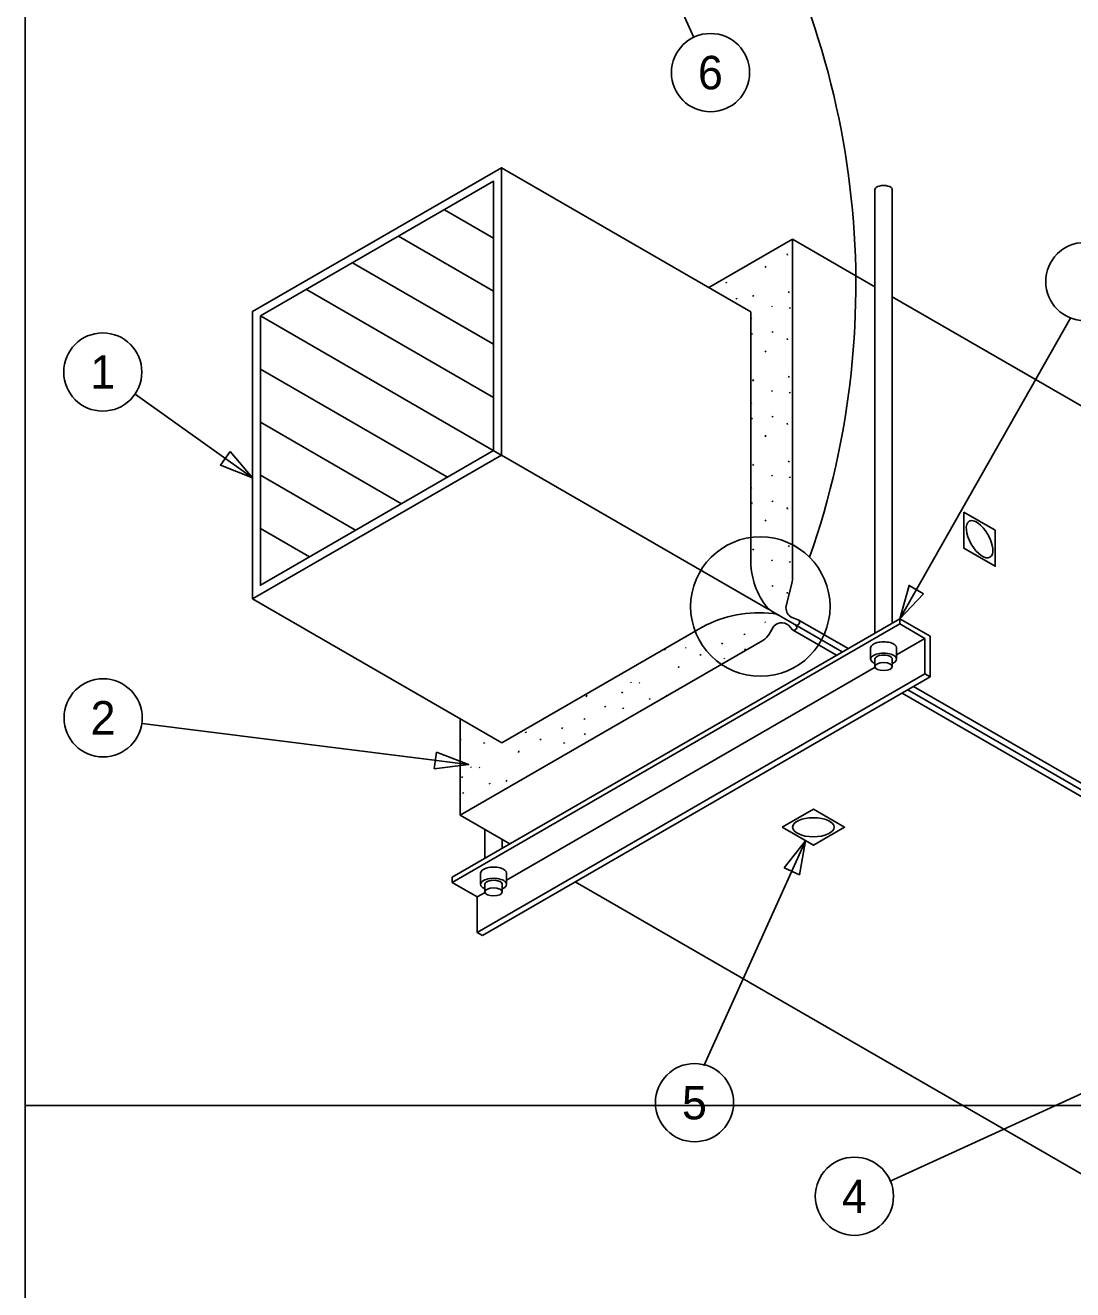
# Model space of a CAD drawing. Extents: x 10043 to 10176, y 9935 to 10141.
# Drawn here: x 10110.22 to 10131.09, y 10091.33 to 10116.52 of the extents above; entities that cross this region are included whole.
import ezdxf

# ---------------------------------------------------------------- set-up
doc = ezdxf.new("R2010")
doc.units = 0
for name, color, linetype in [('G-ANNO-SYMB', 7, 'Continuous'), ('G-DETL-GRID', 7, 'Continuous'), ('G-DETL-LINE', 7, 'Continuous'), ('G-DETL-TEXT', 7, 'Continuous')]:
    doc.layers.add(name, color=color, linetype=linetype)

msp = doc.modelspace()

# ---------------------------------------------------------------- linework, layer by layer
at = {"layer": 'G-ANNO-SYMB'}
for centre in [(10123.875, 10115.582), (10131.334, 10111.419), (10111.764, 10109.617), (10111.771, 10102.727), (10123.557, 10095.061), (10126.742, 10093.196)]:
    msp.add_circle(centre, 0.779, dxfattribs=at)
at = {"layer": 'G-DETL-GRID'}
for points in [[(10110.22, 10140.505), (10159.362, 10140.505), (10159.362, 10095.005), (10110.22, 10095.005)], [(10110.22, 10095.005), (10159.362, 10095.005), (10159.362, 10049.505), (10110.22, 10049.505)]]:
    msp.add_lwpolyline(points, close=True, dxfattribs=at)
at = {"layer": 'G-DETL-LINE'}
for p, q in [((10119.709, 10113.687), (10124.677, 10110.819)), ((10119.709, 10113.687), (10124.677, 10110.819)), ((10127.152, 10104.416), (10127.152, 10113.254)), ((10127.152, 10104.416), (10127.152, 10113.254)), ((10127.497, 10104.615), (10127.497, 10113.254)), ((10118.573, 10112.851), (10119.552, 10112.286)), ((10117.656, 10112.322), (10119.552, 10111.227)), ((10125.511, 10112.262), (10123.844, 10111.3)), ((10125.511, 10112.262), (10123.844, 10111.3)), ((10125.511, 10112.262), (10125.511, 10105.534)), ((10127.152, 10111.314), (10125.511, 10112.262)), ((10125.511, 10112.262), (10125.511, 10105.534)), ((10127.152, 10111.314), (10125.511, 10112.262)), ((10125.403, 10111.974), (10125.406, 10111.947)), ((10125.403, 10111.974), (10125.406, 10111.947)), ((10116.74, 10111.793), (10119.552, 10110.169)), ((10124.963, 10111.702), (10124.975, 10111.729)), ((10124.963, 10111.702), (10124.975, 10111.729)), ((10124.022, 10111.402), (10124.025, 10111.397)), ((10124.022, 10111.402), (10124.025, 10111.397)), ((10124.184, 10111.408), (10124.196, 10111.39)), ((10124.184, 10111.408), (10124.196, 10111.39)), ((10115.823, 10111.264), (10119.552, 10109.11)), ((10124.72, 10111.124), (10124.732, 10111.151)), ((10124.72, 10111.124), (10124.732, 10111.151)), ((10125.43, 10111.193), (10125.442, 10111.22)), ((10125.43, 10111.193), (10125.442, 10111.22)), ((10133.865, 10107.438), (10127.497, 10111.115)), ((10133.865, 10107.438), (10127.497, 10111.115)), ((10124.385, 10111.089), (10124.397, 10111.071)), ((10124.385, 10111.089), (10124.397, 10111.071)), ((10125.095, 10110.932), (10125.107, 10110.914)), ((10125.095, 10110.932), (10125.107, 10110.914)), ((10125.449, 10110.9), (10125.461, 10110.882)), ((10125.449, 10110.9), (10125.461, 10110.882)), ((10114.906, 10110.734), (10119.719, 10107.956)), ((10124.677, 10110.819), (10124.677, 10105.886)), ((10124.677, 10110.819), (10124.677, 10105.886)), ((10124.68, 10110.687), (10124.692, 10110.669)), ((10124.68, 10110.687), (10124.692, 10110.669)), ((10124.69, 10110.363), (10124.702, 10110.39)), ((10124.69, 10110.363), (10124.702, 10110.39)), ((10125.106, 10110.421), (10125.118, 10110.403)), ((10125.106, 10110.421), (10125.118, 10110.403)), ((10125.403, 10110.288), (10125.406, 10110.261)), ((10125.403, 10110.288), (10125.406, 10110.261)), ((10124.963, 10110.015), (10124.975, 10110.042)), ((10124.963, 10110.015), (10124.975, 10110.042)), ((10114.906, 10109.676), (10118.636, 10107.523)), ((10124.72, 10109.438), (10124.732, 10109.465)), ((10124.72, 10109.438), (10124.732, 10109.465)), ((10125.43, 10109.507), (10125.442, 10109.534)), ((10125.43, 10109.507), (10125.442, 10109.534)), ((10125.095, 10109.246), (10125.107, 10109.228)), ((10125.095, 10109.246), (10125.107, 10109.228)), ((10125.449, 10109.214), (10125.461, 10109.196)), ((10125.449, 10109.214), (10125.461, 10109.196)), ((10124.68, 10109.001), (10124.692, 10108.983)), ((10124.68, 10109.001), (10124.692, 10108.983)), ((10114.906, 10108.617), (10117.719, 10106.993)), ((10124.69, 10108.677), (10124.702, 10108.704)), ((10124.69, 10108.677), (10124.702, 10108.704)), ((10125.106, 10108.735), (10125.118, 10108.717)), ((10125.106, 10108.735), (10125.118, 10108.717)), ((10125.403, 10108.601), (10125.406, 10108.574)), ((10125.403, 10108.601), (10125.406, 10108.574)), ((10124.963, 10108.329), (10124.975, 10108.356)), ((10124.963, 10108.329), (10124.975, 10108.356)), ((10119.709, 10107.962), (10125.035, 10104.887)), ((10119.709, 10107.962), (10125.035, 10104.887)), ((10125.43, 10107.82), (10125.442, 10107.847)), ((10125.43, 10107.82), (10125.442, 10107.847)), ((10124.72, 10107.752), (10124.732, 10107.779)), ((10124.72, 10107.752), (10124.732, 10107.779)), ((10114.906, 10107.559), (10116.802, 10106.464)), ((10124.68, 10107.314), (10124.692, 10107.296)), ((10124.68, 10107.314), (10124.692, 10107.296)), ((10125.095, 10107.56), (10125.107, 10107.542)), ((10125.095, 10107.56), (10125.107, 10107.542)), ((10125.449, 10107.527), (10125.461, 10107.509)), ((10125.449, 10107.527), (10125.461, 10107.509)), ((10124.69, 10106.99), (10124.702, 10107.017)), ((10124.69, 10106.99), (10124.702, 10107.017)), ((10125.106, 10107.048), (10125.118, 10107.03)), ((10125.106, 10107.048), (10125.118, 10107.03)), ((10125.403, 10106.915), (10125.406, 10106.888)), ((10125.403, 10106.915), (10125.406, 10106.888)), ((10124.963, 10106.643), (10124.975, 10106.67)), ((10124.963, 10106.643), (10124.975, 10106.67)), ((10114.906, 10106.5), (10115.886, 10105.935)), ((10124.72, 10106.065), (10124.732, 10106.092)), ((10124.72, 10106.065), (10124.732, 10106.092)), ((10125.43, 10106.134), (10125.442, 10106.161)), ((10125.43, 10106.134), (10125.442, 10106.161)), ((10125.095, 10105.873), (10125.107, 10105.855)), ((10125.095, 10105.873), (10125.107, 10105.855)), ((10125.449, 10105.841), (10125.461, 10105.823)), ((10125.449, 10105.841), (10125.461, 10105.823)), ((10125.106, 10105.362), (10125.118, 10105.344)), ((10125.106, 10105.362), (10125.118, 10105.344)), ((10125.38, 10104.952), (10125.496, 10105.411)), ((10125.38, 10104.952), (10125.496, 10105.411)), ((10114.75, 10105.099), (10119.719, 10102.23)), ((10114.75, 10105.099), (10119.719, 10102.23)), ((10125.403, 10105.229), (10125.406, 10105.202)), ((10125.403, 10105.229), (10125.406, 10105.202)), ((10125.511, 10104.612), (10125.119, 10104.838)), ((10125.511, 10104.612), (10125.119, 10104.838)), ((10127.648, 10104.703), (10118.728, 10099.553)), ((10127.648, 10104.703), (10118.728, 10099.553)), ((10127.648, 10104.599), (10118.728, 10099.449)), ((10127.648, 10104.599), (10118.728, 10099.449)), ((10124.961, 10104.643), (10124.973, 10104.625)), ((10124.961, 10104.643), (10124.973, 10104.625)), ((10125.434, 10104.568), (10125.508, 10104.481)), ((10125.434, 10104.568), (10125.508, 10104.481)), ((10125.605, 10104.687), (10125.472, 10104.739)), ((10125.605, 10104.687), (10125.472, 10104.739)), ((10126.501, 10104.04), (10125.511, 10104.612)), ((10126.501, 10104.04), (10125.511, 10104.612)), ((10125.622, 10104.68), (10125.6, 10104.69)), ((10125.622, 10104.68), (10125.6, 10104.69)), ((10126.615, 10104.106), (10125.622, 10104.68)), ((10126.615, 10104.106), (10125.622, 10104.68)), ((10127.648, 10104.703), (10128.252, 10104.354)), ((10127.648, 10104.703), (10127.648, 10104.599)), ((10127.648, 10104.703), (10128.252, 10104.354)), ((10127.648, 10104.703), (10127.648, 10104.599)), ((10127.648, 10104.599), (10128.148, 10104.31)), ((10127.648, 10104.599), (10128.148, 10104.31)), ((10123.712, 10104.536), (10119.719, 10102.23)), ((10123.712, 10104.536), (10119.719, 10102.23)), ((10124.546, 10104.398), (10124.558, 10104.38)), ((10124.546, 10104.398), (10124.558, 10104.38)), ((10125.044, 10104.396), (10125.114, 10104.519)), ((10125.044, 10104.396), (10125.114, 10104.519)), ((10126.386, 10103.974), (10125.508, 10104.481)), ((10126.386, 10103.974), (10125.508, 10104.481)), ((10128.148, 10104.31), (10127.583, 10103.984)), ((10128.148, 10104.31), (10127.583, 10103.984)), ((10128.148, 10104.31), (10128.148, 10103.604)), ((10128.148, 10104.31), (10128.148, 10103.604)), ((10128.252, 10104.354), (10128.252, 10103.544)), ((10128.252, 10104.354), (10128.252, 10103.544)), ((10124.921, 10104.271), (10118.886, 10100.787)), ((10124.921, 10104.271), (10118.886, 10100.787)), ((10122.962, 10104.074), (10122.974, 10104.101)), ((10122.962, 10104.074), (10122.974, 10104.101)), ((10123.378, 10104.132), (10123.39, 10104.114)), ((10123.378, 10104.132), (10123.39, 10104.114)), ((10124.101, 10104.197), (10124.113, 10104.224)), ((10124.101, 10104.197), (10124.113, 10104.224)), ((10124.556, 10104.074), (10124.568, 10104.101)), ((10124.556, 10104.074), (10124.568, 10104.101)), ((10127.066, 10104.123), (10127.066, 10103.898)), ((10127.066, 10104.123), (10127.066, 10103.898)), ((10127.583, 10104.123), (10127.583, 10103.898)), ((10127.583, 10104.123), (10127.583, 10103.898)), ((10123.674, 10103.999), (10123.677, 10103.972)), ((10123.674, 10103.999), (10123.677, 10103.972)), ((10124.144, 10103.919), (10124.156, 10103.901)), ((10124.144, 10103.919), (10124.156, 10103.901)), ((10127.152, 10103.898), (10127.152, 10103.748)), ((10127.152, 10103.898), (10127.152, 10103.748)), ((10127.497, 10103.898), (10127.497, 10103.748)), ((10127.497, 10103.898), (10127.497, 10103.748)), ((10128.148, 10103.604), (10119.228, 10098.454)), ((10128.148, 10103.604), (10119.228, 10098.454)), ((10128.252, 10103.544), (10119.332, 10098.394)), ((10128.252, 10103.544), (10119.332, 10098.394)), ((10127.154, 10103.736), (10119.811, 10099.496)), ((10127.154, 10103.736), (10119.811, 10099.496)), ((10123.234, 10103.726), (10123.246, 10103.753)), ((10123.234, 10103.726), (10123.246, 10103.753)), ((10128.148, 10103.604), (10128.252, 10103.544)), ((10128.148, 10103.604), (10128.252, 10103.544)), ((10122.285, 10103.44), (10122.297, 10103.422)), ((10122.285, 10103.44), (10122.297, 10103.422)), ((10122.455, 10103.433), (10122.467, 10103.415)), ((10122.455, 10103.433), (10122.467, 10103.415)), ((10140.435, 10095.995), (10127.807, 10103.286)), ((10140.435, 10095.995), (10127.807, 10103.286)), ((10140.493, 10096.095), (10127.921, 10103.353)), ((10140.493, 10096.095), (10127.921, 10103.353)), ((10121.397, 10103.149), (10121.409, 10103.176)), ((10121.397, 10103.149), (10121.409, 10103.176)), ((10122.108, 10103.218), (10122.12, 10103.245)), ((10122.108, 10103.218), (10122.12, 10103.245)), ((10122.656, 10103.114), (10122.668, 10103.096)), ((10122.656, 10103.114), (10122.668, 10103.096)), ((10122.997, 10103.161), (10123.004, 10103.176)), ((10122.997, 10103.161), (10123.004, 10103.176)), ((10140.378, 10095.896), (10127.692, 10103.22)), ((10140.378, 10095.896), (10127.692, 10103.22)), ((10121.772, 10102.957), (10121.784, 10102.939)), ((10121.772, 10102.957), (10121.784, 10102.939)), ((10122.126, 10102.925), (10122.138, 10102.907)), ((10122.126, 10102.925), (10122.138, 10102.907)), ((10118.886, 10102.711), (10118.886, 10100.787)), ((10118.886, 10102.711), (10118.886, 10100.787)), ((10120.912, 10102.51), (10120.924, 10102.537)), ((10120.912, 10102.51), (10120.924, 10102.537)), ((10121.358, 10102.712), (10121.37, 10102.694)), ((10121.358, 10102.712), (10121.37, 10102.694)), ((10118.891, 10102.312), (10118.894, 10102.285)), ((10118.891, 10102.312), (10118.894, 10102.285)), ((10120.189, 10102.446), (10120.201, 10102.428)), ((10120.189, 10102.446), (10120.201, 10102.428)), ((10120.486, 10102.312), (10120.489, 10102.285)), ((10120.486, 10102.312), (10120.489, 10102.285)), ((10121.367, 10102.388), (10121.379, 10102.414)), ((10121.367, 10102.388), (10121.379, 10102.414)), ((10119.361, 10102.233), (10119.373, 10102.215)), ((10119.361, 10102.233), (10119.373, 10102.215)), ((10120.046, 10102.04), (10120.058, 10102.067)), ((10120.046, 10102.04), (10120.058, 10102.067)), ((10120.955, 10102.233), (10120.967, 10102.215)), ((10120.955, 10102.233), (10120.967, 10102.215)), ((10118.919, 10101.531), (10118.931, 10101.558)), ((10118.919, 10101.531), (10118.931, 10101.558)), ((10119.096, 10101.754), (10119.108, 10101.736)), ((10119.096, 10101.754), (10119.108, 10101.736)), ((10119.267, 10101.747), (10119.279, 10101.729)), ((10119.267, 10101.747), (10119.279, 10101.729)), ((10119.468, 10101.427), (10119.48, 10101.409)), ((10119.468, 10101.427), (10119.48, 10101.409)), ((10119.803, 10101.462), (10119.815, 10101.489)), ((10119.803, 10101.462), (10119.815, 10101.489)), ((10118.938, 10101.238), (10118.95, 10101.22)), ((10118.938, 10101.238), (10118.95, 10101.22)), ((10119.876, 10100.215), (10118.886, 10100.787)), ((10119.876, 10100.215), (10118.886, 10100.787)), ((10119.38, 10099.929), (10119.38, 10100.502)), ((10119.38, 10099.929), (10119.38, 10100.502)), ((10119.725, 10100.128), (10119.725, 10100.303)), ((10119.725, 10100.128), (10119.725, 10100.303)), ((10118.728, 10099.553), (10118.728, 10099.449)), ((10118.728, 10099.553), (10118.728, 10099.449)), ((10118.728, 10099.553), (10118.728, 10099.449)), ((10118.728, 10099.553), (10118.728, 10099.449)), ((10119.293, 10099.636), (10119.293, 10099.411)), ((10119.293, 10099.636), (10119.293, 10099.411)), ((10119.811, 10099.636), (10119.811, 10099.411)), ((10119.811, 10099.636), (10119.811, 10099.411)), ((10118.728, 10099.449), (10119.228, 10099.16)), ((10118.728, 10099.449), (10119.228, 10099.16)), ((10119.38, 10099.411), (10119.38, 10099.261)), ((10119.38, 10099.411), (10119.38, 10099.261)), ((10119.725, 10099.411), (10119.725, 10099.261)), ((10119.725, 10099.411), (10119.725, 10099.261)), ((10133.792, 10092.181), (10121.181, 10099.461)), ((10133.792, 10092.181), (10121.181, 10099.461)), ((10119.382, 10099.248), (10119.228, 10099.16)), ((10119.382, 10099.248), (10119.228, 10099.16)), ((10119.382, 10099.248), (10119.228, 10099.16)), ((10119.382, 10099.248), (10119.228, 10099.16)), ((10119.228, 10099.16), (10119.228, 10098.454)), ((10119.228, 10099.16), (10119.228, 10098.454)), ((10119.228, 10098.454), (10119.333, 10098.394)), ((10119.228, 10098.454), (10119.333, 10098.394))]:
    msp.add_line(p, q, dxfattribs=at)
for points in [[(10114.75, 10110.825), (10114.75, 10105.099), (10119.709, 10107.962), (10119.709, 10113.687)], [(10114.75, 10110.825), (10114.75, 10105.099), (10119.709, 10107.962), (10119.709, 10113.687)], [(10114.906, 10110.734), (10114.906, 10105.37), (10119.552, 10108.052), (10119.552, 10113.417)], [(10114.906, 10110.734), (10114.906, 10105.37), (10119.552, 10108.052), (10119.552, 10113.417)], [(10128.926, 10106.824), (10128.926, 10106.106), (10129.549, 10105.746), (10129.549, 10106.465)], [(10128.926, 10106.824), (10128.926, 10106.106), (10129.549, 10105.746), (10129.549, 10106.465)], [(10125.304, 10100.548), (10125.925, 10100.906), (10126.546, 10100.548), (10125.925, 10100.189)], [(10125.304, 10100.548), (10125.925, 10100.906), (10126.546, 10100.548), (10125.925, 10100.189)]]:
    msp.add_lwpolyline(points, close=True, dxfattribs=at)
for centre, radius, start, end in [((10126.201, 10105.867), 1.524, 179.2851, 215.6022), ((10126.201, 10105.867), 1.524, 179.2851, 215.6022), ((10125.011, 10105.534), 0.5, 345.8569, 0), ((10125.011, 10105.534), 0.5, 345.8569, 0), ((10124.843, 10102.442), 2.38, 83.3014, 118.3969), ((10124.843, 10102.442), 2.38, 83.3014, 118.3969), ((10125.369, 10105.271), 0.5, 215.6022, 240.0001), ((10125.369, 10105.271), 0.5, 215.6022, 240.0001), ((10125.082, 10104.475), 0.333, 60.0002, 83.3014), ((10125.082, 10104.475), 0.333, 60.0002, 83.3014), ((10125.604, 10104.923), 0.226, 172.6182, 234.4112), ((10125.604, 10104.923), 0.226, 172.6182, 234.4112), ((10125.293, 10104.416), 0.207, 47.0339, 150.7736), ((10125.293, 10104.416), 0.207, 47.0339, 150.7736), ((10125.536, 10104.531), 0.0573, 239.9993, 59.9993), ((10125.536, 10104.531), 0.0573, 239.9993, 59.9993), ((10125.593, 10104.63), 0.0573, 239.9993, 59.9993), ((10125.593, 10104.63), 0.0573, 239.9993, 59.9993), ((10124.754, 10104.56), 0.333, 300, 330.5386), ((10124.754, 10104.56), 0.333, 300, 330.5386)]:
    msp.add_arc(centre, radius, start, end, dxfattribs=at)
for centre, major_axis, start_param, end_param in [((10127.325, 10113.254), (-0.173, 0), 3.137491, 6.287287), ((10127.325, 10113.254), (-0.173, 0), 3.137491, 6.287287), ((10127.325, 10104.123), (-0.259, 0), 3.137491, 6.287287), ((10127.325, 10104.123), (-0.259, 0), 3.137491, 6.287287), ((10127.325, 10103.898), (-0.259, 0), 2.300516, 7.124262), ((10127.325, 10103.898), (-0.259, 0), 2.300516, 7.124262), ((10127.325, 10103.898), (-0.173, 0), 3.137491, 6.287287), ((10127.325, 10103.898), (-0.173, 0), 3.137491, 6.287287), ((10119.552, 10099.636), (-0.259, 0), 3.137491, 6.287287), ((10119.552, 10099.636), (-0.259, 0), 3.137491, 6.287287), ((10119.552, 10099.411), (-0.259, 0), 2.300516, 7.124262), ((10119.552, 10099.411), (-0.259, 0), 2.300516, 7.124262), ((10119.552, 10099.411), (-0.173, 0), 3.137491, 6.287287), ((10119.552, 10099.411), (-0.173, 0), 3.137491, 6.287287)]:
    msp.add_ellipse(centre, major_axis=major_axis, ratio=0.460797, start_param=start_param, end_param=end_param, dxfattribs=at)
for centre, major_axis, ratio in [((10129.237, 10106.285), (-0.207, 0.359), 0.461166), ((10129.237, 10106.285), (-0.207, 0.359), 0.461166), ((10127.325, 10103.748), (-0.173, 0), 0.460797), ((10127.325, 10103.748), (-0.173, 0), 0.460797), ((10125.925, 10100.548), (-0.413, 0), 0.460797), ((10125.925, 10100.548), (-0.413, 0), 0.460797), ((10119.552, 10099.261), (-0.173, 0), 0.460797), ((10119.552, 10099.261), (-0.173, 0), 0.460797)]:
    msp.add_ellipse(centre, major_axis=major_axis, ratio=ratio, dxfattribs=at)
at = {"layer": 'G-DETL-TEXT'}
for p, q in [((10123.54, 10116.28), (10121.64, 10120.551)), ((10131.056, 10110.703), (10127.648, 10104.703)), ((10131.056, 10110.703), (10127.648, 10104.703)), ((10112.408, 10109.176), (10114.75, 10107.512)), ((10112.546, 10102.615), (10119.053, 10101.796)), ((10112.546, 10102.615), (10119.053, 10101.796)), ((10123.744, 10095.797), (10125.769, 10100.279)), ((10123.744, 10095.797), (10125.769, 10100.279)), ((10127.445, 10093.492), (10133.067, 10096.065))]:
    msp.add_line(p, q, dxfattribs=at)
for points in [[(10114.303, 10108.034), (10114.75, 10107.512), (10114.11, 10107.762)], [(10114.303, 10108.034), (10114.75, 10107.512), (10114.11, 10107.762)], [(10128.122, 10105.2), (10127.648, 10104.703), (10127.833, 10105.365)], [(10128.122, 10105.2), (10127.648, 10104.703), (10127.833, 10105.365)], [(10118.413, 10102.045), (10119.053, 10101.796), (10118.371, 10101.714)], [(10118.413, 10102.045), (10119.053, 10101.796), (10118.371, 10101.714)], [(10125.343, 10099.74), (10125.769, 10100.279), (10125.647, 10099.603)], [(10125.343, 10099.74), (10125.769, 10100.279), (10125.647, 10099.603)]]:
    msp.add_lwpolyline(points, close=True, dxfattribs=at)
msp.add_circle((10124.868, 10104.944), 1.389, dxfattribs=at)
msp.add_arc((10110.325, 10111.351), 16.446, 340.7432, 32.9017, dxfattribs=at)

# ---------------------------------------------------------------- texts
at = {"layer": 'G-ANNO-SYMB'}
for s, p in [('6', (10123.625, 10115.249)), ('1', (10111.514, 10109.284)), ('2', (10111.521, 10102.394)), ('5', (10123.307, 10094.728)), ('4', (10126.492, 10092.863))]:
    msp.add_text(s, height=0.667, dxfattribs=at).set_placement(p)

doc.saveas('drawing.dxf')
